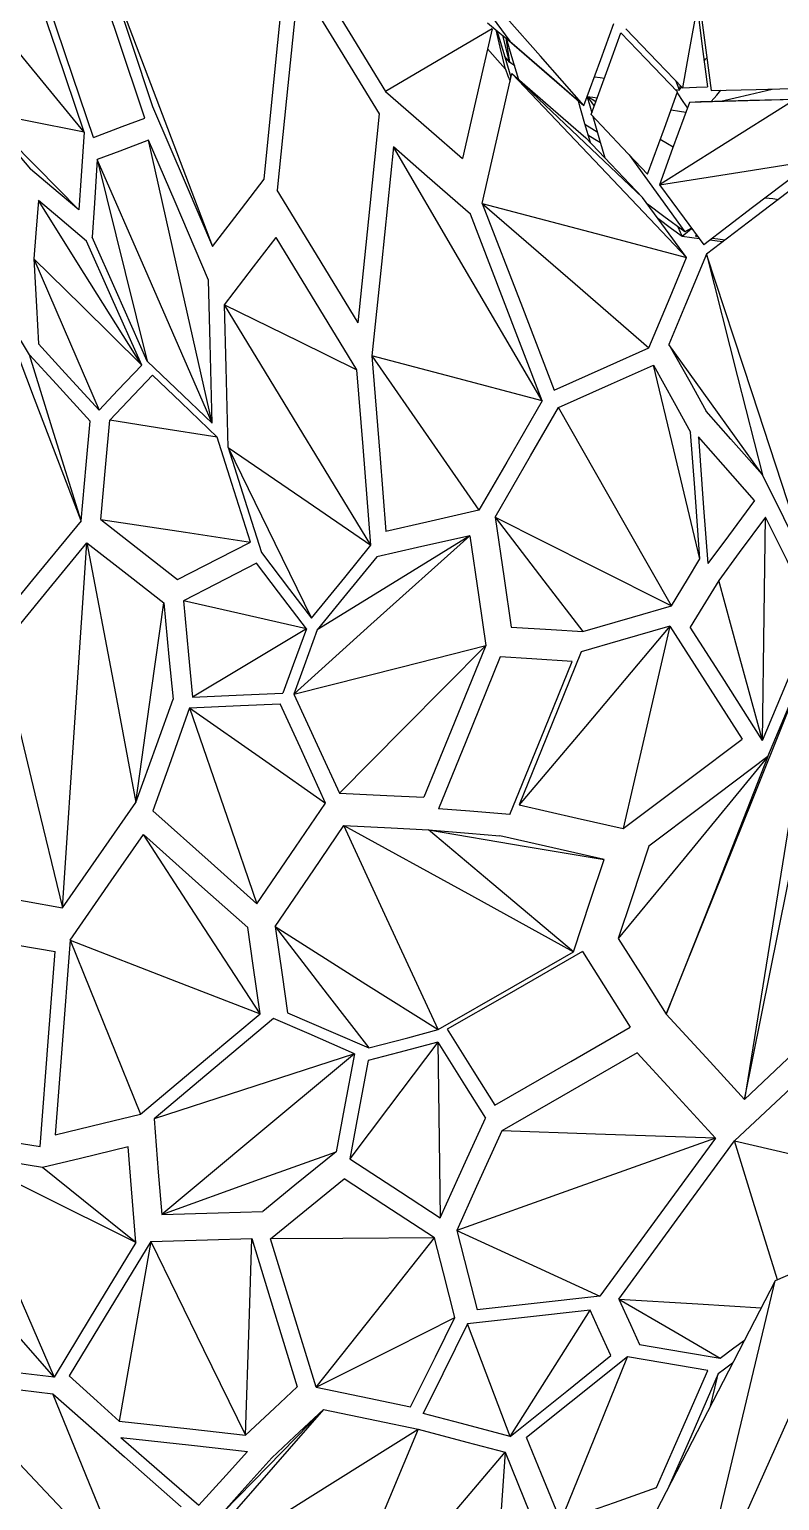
# Model space of a CAD drawing. Header units: millimetres. Extents: x -473 to 157, y -330 to 331.
# Drawn here: x -269.7 to -224.1, y -104.3 to -15 of the extents above; entities that cross this region are included whole.
import ezdxf

# ---------------------------------------------------------------- set-up
doc = ezdxf.new("R2010")
doc.units = ezdxf.units.MM

msp = doc.modelspace()

# ---------------------------------------------------------------- linework, layer by layer
at = {"color": 7, "linetype": 'Continuous', "flags": 128}
for points in [[(-248.853, -4.313), (-244.191, -10.682), (-240.529, -15.684)], [(-252.994, -10.702), (-250.238, -15.2), (-248.069, -18.74)], [(-262.699, -20.358), (-264.361, -15.407), (-265.672, -11.502)], [(-265.195, -10.791), (-263.53, -15.756), (-262.226, -19.644)], [(-265.195, -10.791), (-261.483, -20.545), (-258.587, -28.153)], [(-255.457, -24.064), (-254.733, -16.968), (-254.163, -11.382)], [(-266.388, -21.218), (-268.067, -16.238), (-269.392, -12.31)], [(-253.356, -12.064), (-254.082, -19.169), (-254.652, -24.743)], [(-248.432, -20.103), (-251.191, -15.598), (-253.356, -12.064)], [(-265.819, -21.541), (-267.496, -16.567), (-268.818, -12.644)], [(-266.388, -21.218), (-269.893, -16.938), (-272.667, -13.551)], [(-236.021, -19.584), (-238.664, -16.594), (-240.708, -14.281)], [(-229.155, -13.585), (-229.648, -16.353), (-230.034, -18.525)], [(-229.155, -13.585), (-228.794, -16.309), (-228.51, -18.454)], [(-228.947, -13.804), (-228.585, -16.53), (-228.3, -18.677)], [(-241.602, -14.946), (-245.219, -17.068), (-248.069, -18.74)], [(-241.602, -14.946), (-242.606, -19.347), (-243.397, -22.816)], [(-241.883, -14.562), (-241.126, -15.19), (-240.529, -15.684)], [(-240.795, -17.378), (-241.107, -16.055), (-241.356, -14.999)], [(-241.315, -15.033), (-240.835, -16.632), (-240.461, -17.881)], [(-236.021, -19.584), (-235.002, -16.803), (-234.202, -14.621)], [(-235.591, -20.146), (-234.572, -17.365), (-233.772, -15.182)], [(-230.334, -18.771), (-232.263, -16.757), (-233.772, -15.182)], [(-233.474, -14.937), (-231.552, -16.942), (-230.034, -18.525)], [(-240.548, -16.959), (-240.77, -16.052), (-240.945, -15.339)], [(-240.762, -15.491), (-240.642, -16.313), (-240.548, -16.959)], [(-240.733, -15.515), (-238.107, -17.782), (-236.021, -19.584)], [(-239.973, -18.038), (-240.394, -16.632), (-240.726, -15.521)], [(-240.529, -15.684), (-238.003, -17.869), (-236.021, -19.584)], [(-241.877, -16.149), (-241.27, -16.839), (-240.795, -17.378)], [(-240.548, -16.959), (-240.713, -16.761), (-240.843, -16.605)], [(-240.229, -17.183), (-240.407, -17.057), (-240.548, -16.959)], [(-228.718, -16.881), (-228.631, -16.779), (-228.563, -16.699)], [(-242.202, -25.539), (-241.197, -21.12), (-240.41, -17.659)], [(-240.795, -17.378), (-240.637, -17.785), (-240.512, -18.106)], [(-229.787, -28.826), (-235.769, -22.538), (-240.41, -17.659)], [(-240.41, -17.659), (-235.97, -21.866), (-232.468, -25.185)], [(-240.41, -17.659), (-237.884, -19.844), (-235.901, -21.559)], [(-235.384, -17.845), (-235.047, -17.899), (-234.783, -17.941)], [(-248.069, -18.74), (-245.453, -21.022), (-243.397, -22.816)], [(-230.469, -18.63), (-230.34, -18.65), (-230.239, -18.667)], [(-230.435, -18.107), (-230.325, -18.421), (-230.239, -18.667)], [(-230.239, -18.667), (-230.19, -18.519), (-230.151, -18.403)], [(-230.239, -18.667), (-230.149, -18.561), (-230.079, -18.479)], [(-230.034, -18.525), (-229.182, -18.486), (-228.51, -18.454)], [(-228.3, -18.677), (-225.568, -18.614), (-223.412, -18.564)], [(-228.286, -19.35), (-227.958, -18.966), (-227.699, -18.663)], [(-227.707, -19.333), (-225.956, -18.917), (-224.58, -18.591)], [(-262.226, -19.644), (-260.185, -24.417), (-258.587, -28.153)], [(-236.401, -19.255), (-235.98, -20.696), (-235.651, -21.822)], [(-235.83, -19.062), (-235.672, -19.605), (-235.548, -20.03)], [(-235.826, -19.052), (-235.59, -19.38), (-235.404, -19.637)], [(-235.823, -19.045), (-235.53, -19.217), (-235.3, -19.352)], [(-235.821, -19.04), (-235.485, -19.093), (-235.22, -19.135)], [(-232.158, -23.763), (-231.136, -20.966), (-230.334, -18.771)], [(-223.192, -19.231), (-227.824, -22.14), (-231.44, -24.411)], [(-229.613, -19.41), (-230.636, -22.209), (-231.44, -24.411)], [(-230.352, -18.822), (-230.01, -19.347), (-229.741, -19.759)], [(-223.192, -19.231), (-226.799, -19.331), (-229.613, -19.41)], [(-228.085, -19.341), (-228.942, -19.38), (-229.613, -19.41)], [(-223.192, -19.231), (-225.937, -19.293), (-228.085, -19.341)], [(-266.388, -21.218), (-269.849, -20.53), (-272.594, -19.984)], [(-272.593, -19.984), (-269.283, -23.325), (-266.698, -25.934)], [(-272.593, -19.984), (-270.935, -21.928), (-269.632, -23.454)], [(-265.819, -21.541), (-264.068, -20.877), (-262.699, -20.358)], [(-249.737, -32.789), (-249.006, -25.69), (-248.432, -20.103)], [(-235.591, -20.146), (-233.673, -22.167), (-232.158, -23.763)], [(-235.481, -20.262), (-235.07, -21.672), (-234.75, -22.775)], [(-230.729, -19.852), (-230.224, -19.933), (-229.827, -19.996)], [(-266.388, -21.218), (-266.561, -23.856), (-266.698, -25.934)], [(-235.97, -20.732), (-235.544, -20.989), (-235.21, -21.191)], [(-235.781, -21.377), (-235.356, -21.633), (-235.023, -21.834)], [(-262.466, -21.693), (-264.208, -22.357), (-265.584, -22.882)], [(-258.606, -38.885), (-260.765, -29.271), (-262.466, -21.693)], [(-258.825, -30.197), (-260.86, -25.443), (-262.466, -21.693)], [(-247.594, -22.108), (-248.327, -29.22), (-248.901, -34.799)], [(-238.555, -37.538), (-243.634, -28.868), (-247.594, -22.108)], [(-242.919, -26.188), (-245.538, -23.902), (-247.594, -22.108)], [(-232.468, -25.185), (-234.395, -23.15), (-235.901, -21.559)], [(-231.384, -21.646), (-230.944, -21.904), (-230.598, -22.107)], [(-265.584, -22.882), (-265.756, -25.519), (-265.891, -27.596)], [(-258.606, -38.885), (-262.499, -29.957), (-265.584, -22.882)], [(-265.584, -22.882), (-263.881, -29.742), (-262.546, -35.121)], [(-233.275, -22.586), (-231.375, -25.219), (-229.895, -27.269)], [(-231.44, -24.411), (-226.171, -23.573), (-221.981, -22.906)], [(-221.981, -22.906), (-225.775, -25.791), (-228.747, -28.05)], [(-266.698, -25.934), (-268.337, -24.549), (-269.632, -23.454)], [(-258.587, -28.153), (-256.833, -25.862), (-255.457, -24.064)], [(-221.797, -23.465), (-225.597, -26.352), (-228.572, -28.613)], [(-249.737, -32.789), (-252.491, -28.28), (-254.652, -24.743)], [(-231.44, -24.411), (-229.938, -26.441), (-228.747, -28.05)], [(-269.161, -25.36), (-269.318, -27.338), (-269.442, -28.896)], [(-262.88, -35.362), (-266.381, -29.787), (-269.161, -25.36)], [(-266.231, -27.828), (-267.868, -26.45), (-269.161, -25.36)], [(-242.202, -25.539), (-239.764, -31.869), (-237.836, -36.879)], [(-242.202, -25.539), (-236.561, -30.423), (-232.072, -34.309)], [(-242.202, -25.539), (-235.278, -27.372), (-229.787, -28.826)], [(-229.787, -28.826), (-231.294, -26.779), (-232.468, -25.185)], [(-229.895, -27.269), (-231.169, -26.328), (-232.172, -25.587)], [(-224.987, -25.191), (-224.549, -25.249), (-224.205, -25.295)], [(-238.555, -37.538), (-241.006, -31.162), (-242.919, -26.188)], [(-231.543, -26.441), (-230.71, -27.056), (-230.056, -27.539)], [(-262.546, -35.121), (-264.415, -30.915), (-265.891, -27.596)], [(-257.848, -31.693), (-256.096, -29.401), (-254.721, -27.602)], [(-249.809, -35.649), (-252.562, -31.139), (-254.721, -27.602)], [(-230.322, -26.953), (-230.173, -27.281), (-230.056, -27.539)], [(-230.056, -27.539), (-229.734, -27.269), (-229.482, -27.057)], [(-230.056, -27.539), (-229.479, -27.614), (-229.026, -27.673)], [(-229.497, -27.037), (-229.72, -27.167), (-229.895, -27.269)], [(-229.167, -27.482), (-229.218, -27.512), (-229.257, -27.535)], [(-229.115, -27.553), (-229.195, -27.543), (-229.257, -27.535)], [(-227.46, -27.768), (-227.898, -27.711), (-228.243, -27.666)], [(-262.88, -35.362), (-264.753, -31.151), (-266.231, -27.828)], [(-228.364, -27.759), (-227.926, -27.816), (-227.582, -27.861)], [(-262.88, -35.362), (-266.533, -31.762), (-269.442, -28.896)], [(-269.442, -28.896), (-267.218, -34.06), (-265.48, -38.096)], [(-269.442, -28.896), (-269.28, -31.792), (-269.151, -34.072)], [(-232.072, -34.309), (-230.791, -31.234), (-229.787, -28.826)], [(-228.572, -28.613), (-229.851, -31.686), (-230.859, -34.108)], [(-222.21, -47.993), (-225.802, -37.053), (-228.572, -28.613)], [(-228.572, -28.613), (-226.686, -36.073), (-225.181, -42.023)], [(-258.606, -38.885), (-258.729, -34.019), (-258.825, -30.197)], [(-266.567, -44.812), (-269.393, -37.409), (-271.625, -31.562)], [(-269.696, -34.745), (-270.775, -32.964), (-271.625, -31.562)], [(-257.63, -40.373), (-257.752, -35.511), (-257.848, -31.693)], [(-248.959, -46.297), (-253.941, -38.113), (-257.848, -31.693)], [(-257.848, -31.693), (-253.347, -33.908), (-249.809, -35.649)], [(-266.567, -44.812), (-268.317, -39.182), (-269.696, -34.745)], [(-266.014, -38.77), (-268.069, -36.524), (-269.696, -34.745)], [(-265.48, -38.096), (-267.529, -35.85), (-269.151, -34.072)], [(-238.555, -37.538), (-244.373, -35.998), (-248.901, -34.799)], [(-248.901, -34.799), (-245.277, -40.026), (-242.4, -44.174)], [(-248.901, -34.799), (-248.425, -40.765), (-248.05, -45.459)], [(-237.836, -36.879), (-234.616, -35.443), (-232.072, -34.309)], [(-225.181, -42.023), (-228.377, -37.568), (-230.859, -34.108)], [(-230.859, -34.108), (-229.598, -36.366), (-228.599, -38.155)], [(-262.88, -35.362), (-264.331, -36.887), (-265.48, -38.096)], [(-258.606, -38.885), (-260.806, -36.783), (-262.546, -35.121)], [(-248.959, -46.297), (-249.435, -40.33), (-249.809, -35.649)], [(-237.574, -37.943), (-234.347, -36.507), (-231.796, -35.373)], [(-228.977, -47.136), (-230.564, -40.516), (-231.796, -35.373)], [(-231.796, -35.373), (-230.54, -37.637), (-229.545, -39.43)], [(-264.824, -38.712), (-263.368, -37.175), (-262.233, -35.976)], [(-258.296, -39.734), (-260.494, -37.636), (-262.233, -35.976)], [(-238.555, -37.538), (-240.707, -41.253), (-242.4, -44.174)], [(-241.424, -44.591), (-239.267, -40.867), (-237.574, -37.943)], [(-230.699, -49.976), (-234.577, -43.189), (-237.574, -37.943)], [(-225.181, -42.023), (-227.098, -39.854), (-228.599, -38.155)], [(-266.567, -44.812), (-266.257, -41.422), (-266.014, -38.77)], [(-265.369, -44.736), (-265.063, -41.356), (-264.824, -38.712)], [(-258.296, -39.734), (-261.928, -39.165), (-264.824, -38.712)], [(-256.283, -46.116), (-257.41, -42.544), (-258.296, -39.734)], [(-228.977, -47.136), (-229.295, -42.815), (-229.545, -39.43)], [(-225.654, -43.583), (-227.571, -41.411), (-229.072, -39.709)], [(-229.072, -39.709), (-228.753, -44.022), (-228.502, -47.42)], [(-257.63, -40.373), (-256.503, -43.946), (-255.619, -46.749)], [(-257.63, -40.373), (-254.801, -46.179), (-252.581, -50.737)], [(-257.63, -40.373), (-252.777, -43.689), (-248.959, -46.297)], [(-222.21, -47.993), (-223.876, -44.644), (-225.181, -42.023)], [(-225.654, -43.583), (-227.249, -45.732), (-228.502, -47.42)], [(-226.268, -79.958), (-222.146, -59.471), (-218.922, -43.452)], [(-242.4, -44.174), (-245.576, -44.896), (-248.05, -45.459)], [(-241.424, -44.591), (-240.878, -48.325), (-240.447, -51.27)], [(-241.424, -44.591), (-238.45, -48.466), (-236.086, -51.545)], [(-241.424, -44.591), (-235.459, -47.586), (-230.699, -49.976)], [(-224.987, -44.597), (-226.584, -46.747), (-227.837, -48.436)], [(-225.17, -58.155), (-225.068, -50.548), (-224.987, -44.597)], [(-222.013, -50.583), (-223.681, -47.226), (-224.987, -44.597)], [(-266.567, -44.812), (-269.52, -48.402), (-271.862, -51.248)], [(-265.369, -44.736), (-262.755, -46.79), (-260.72, -48.389)], [(-265.369, -44.736), (-260.235, -45.516), (-256.283, -46.116)], [(-271.505, -52.596), (-268.53, -48.97), (-266.213, -46.147)], [(-267.696, -68.323), (-266.862, -55.85), (-266.213, -46.147)], [(-266.213, -46.147), (-264.546, -54.981), (-263.236, -61.925)], [(-266.213, -46.147), (-263.587, -48.2), (-261.542, -49.797)], [(-260.72, -48.389), (-258.223, -47.11), (-256.283, -46.116)], [(-242.959, -45.724), (-248.963, -51.124), (-253.651, -55.339)], [(-252.58, -50.737), (-250.555, -48.253), (-248.959, -46.297)], [(-242.959, -45.724), (-248.174, -48.939), (-252.228, -51.438)], [(-242.959, -45.724), (-246.132, -46.439), (-248.603, -46.995)], [(-242.959, -45.724), (-242.417, -49.453), (-241.99, -52.395)], [(-255.619, -46.749), (-253.918, -48.982), (-252.581, -50.737)], [(-248.603, -46.995), (-250.635, -49.485), (-252.228, -51.438)], [(-230.699, -49.976), (-229.735, -48.386), (-228.977, -47.136)], [(-255.922, -47.394), (-258.392, -48.668), (-260.354, -49.68)], [(-252.882, -51.384), (-254.585, -49.149), (-255.922, -47.394)], [(-227.837, -48.436), (-228.803, -50.028), (-229.561, -51.279)], [(-225.17, -58.155), (-226.667, -52.701), (-227.837, -48.436)], [(-263.236, -61.925), (-262.283, -55.103), (-261.542, -49.797)], [(-261.542, -49.797), (-261.229, -53.075), (-260.983, -55.656)], [(-252.882, -51.384), (-257.047, -50.434), (-260.354, -49.68)], [(-260.354, -49.68), (-260.041, -52.947), (-259.794, -55.519)], [(-236.086, -51.545), (-233.075, -50.668), (-230.699, -49.976)], [(-225.17, -58.155), (-223.401, -53.913), (-222.013, -50.583)], [(-252.882, -51.384), (-256.732, -53.687), (-259.794, -55.519)], [(-252.882, -51.384), (-253.679, -53.563), (-254.307, -55.283)], [(-252.228, -51.438), (-253.023, -53.619), (-253.651, -55.339)], [(-240.447, -51.27), (-238.012, -51.423), (-236.086, -51.545)], [(-230.799, -51.208), (-235.938, -57.301), (-239.966, -62.075)], [(-230.799, -51.208), (-233.823, -52.086), (-236.188, -52.772)], [(-230.799, -51.208), (-232.386, -58.084), (-233.637, -63.506)], [(-231.022, -74.784), (-225.79, -61.767), (-221.69, -51.564)], [(-230.799, -51.208), (-228.351, -55.048), (-226.417, -58.08)], [(-225.17, -58.155), (-227.634, -54.296), (-229.561, -51.279)], [(-221.689, -51.564), (-224.246, -67.415), (-226.268, -79.958)], [(-224.848, -59.142), (-223.079, -54.896), (-221.69, -51.564)], [(-271.505, -52.596), (-269.373, -61.4), (-267.696, -68.323)], [(-253.65, -55.339), (-247.151, -53.698), (-241.99, -52.395)], [(-241.99, -52.395), (-246.97, -57.414), (-250.877, -61.352)], [(-241.99, -52.395), (-244.089, -57.551), (-245.742, -61.609)], [(-241.102, -53.074), (-243.204, -58.239), (-244.859, -62.304)], [(-236.748, -53.361), (-239.194, -53.2), (-241.102, -53.074)], [(-240.523, -62.658), (-238.408, -57.448), (-236.748, -53.361)], [(-236.188, -52.772), (-238.302, -57.977), (-239.966, -62.075)], [(-259.794, -55.519), (-256.711, -55.387), (-254.307, -55.283)], [(-253.65, -55.339), (-252.104, -58.693), (-250.877, -61.352)], [(-263.236, -61.925), (-261.97, -58.401), (-260.983, -55.656)], [(-259.974, -56.179), (-261.224, -59.671), (-262.214, -62.437)], [(-259.974, -56.179), (-256.886, -56.043), (-254.48, -55.937)], [(-259.974, -56.179), (-257.694, -62.821), (-255.89, -68.08)], [(-259.974, -56.179), (-255.35, -59.414), (-251.713, -61.958)], [(-251.713, -61.958), (-253.269, -58.573), (-254.48, -55.937)], [(-233.637, -63.506), (-229.597, -60.469), (-226.417, -58.08)], [(-224.848, -59.142), (-229.938, -65.323), (-233.936, -70.178)], [(-224.848, -59.142), (-228.9, -62.185), (-232.079, -64.573)], [(-224.848, -59.142), (-228.303, -67.896), (-231.022, -74.784)], [(-250.877, -61.352), (-248.006, -61.496), (-245.742, -61.609)], [(-267.696, -68.323), (-265.188, -64.724), (-263.236, -61.925)], [(-262.213, -62.437), (-258.671, -65.598), (-255.89, -68.08)], [(-255.89, -68.08), (-253.544, -64.642), (-251.713, -61.958)], [(-240.523, -62.658), (-242.959, -62.459), (-244.859, -62.304)], [(-239.966, -62.075), (-236.431, -62.874), (-233.637, -63.506)], [(-254.786, -69.464), (-252.439, -66.013), (-250.608, -63.32)], [(-244.875, -75.72), (-248.11, -68.723), (-250.608, -63.32)], [(-250.608, -63.32), (-242.857, -67.582), (-236.658, -70.991)], [(-250.608, -63.32), (-247.728, -63.468), (-245.458, -63.585)], [(-267.237, -70.286), (-264.733, -66.679), (-262.784, -63.872)], [(-255.698, -74.758), (-259.677, -68.645), (-262.784, -63.872)], [(-262.784, -63.872), (-259.236, -67.038), (-256.449, -69.524)], [(-236.658, -70.991), (-241.617, -66.817), (-245.458, -63.585)], [(-245.458, -63.585), (-239.525, -64.59), (-234.8, -65.391)], [(-245.458, -63.585), (-243.038, -63.788), (-241.123, -63.948)], [(-234.8, -65.391), (-238.351, -64.581), (-241.123, -63.948)], [(-232.079, -64.573), (-233.118, -67.71), (-233.936, -70.178)], [(-236.658, -70.991), (-235.617, -67.853), (-234.8, -65.391)], [(-272.821, -67.408), (-269.945, -67.922), (-267.696, -68.323)], [(-255.698, -74.758), (-256.12, -71.818), (-256.449, -69.524)], [(-254.786, -69.464), (-254.36, -72.388), (-254.024, -74.7)], [(-254.786, -69.464), (-251.611, -73.57), (-249.09, -76.83)], [(-254.786, -69.464), (-249.262, -72.951), (-244.875, -75.72)], [(-273.285, -70.081), (-270.405, -70.588), (-268.153, -70.983)], [(-267.237, -70.286), (-267.741, -76.891), (-268.139, -82.105)], [(-267.237, -70.286), (-264.839, -76.197), (-262.951, -80.849)], [(-267.237, -70.286), (-260.766, -72.794), (-255.698, -74.758)], [(-233.936, -70.178), (-232.305, -72.755), (-231.022, -74.784)], [(-269.06, -82.823), (-268.551, -76.179), (-268.153, -70.983)], [(-244.875, -75.72), (-240.274, -73.072), (-236.658, -70.991)], [(-236.112, -70.971), (-240.715, -73.62), (-244.33, -75.701)], [(-236.112, -70.971), (-234.486, -73.546), (-233.205, -75.574)], [(-226.268, -79.958), (-222.519, -76.429), (-219.549, -73.633)], [(-262.951, -80.849), (-258.88, -77.431), (-255.698, -74.758)], [(-254.883, -75.05), (-258.935, -78.455), (-262.136, -81.145)], [(-249.952, -77.182), (-252.718, -75.986), (-254.883, -75.05)], [(-254.024, -74.7), (-251.266, -75.891), (-249.09, -76.83)], [(-231.022, -74.784), (-228.365, -77.676), (-226.268, -79.958)], [(-249.09, -76.83), (-246.729, -76.209), (-244.875, -75.72)], [(-244.33, -75.701), (-242.713, -78.281), (-241.44, -80.311)], [(-241.44, -80.311), (-236.829, -77.659), (-233.205, -75.574)], [(-244.903, -76.49), (-247.891, -80.445), (-250.249, -83.566)], [(-244.903, -76.49), (-247.266, -77.113), (-249.122, -77.601)], [(-244.903, -76.49), (-244.818, -82.444), (-244.751, -87.15)], [(-244.903, -76.49), (-243.285, -79.073), (-242.011, -81.105)], [(-226.876, -82.482), (-223.128, -78.963), (-220.158, -76.174)], [(-249.952, -77.182), (-256.771, -79.4), (-262.136, -81.145)], [(-249.952, -77.182), (-256.496, -82.629), (-261.673, -86.939)], [(-249.952, -77.182), (-250.584, -80.511), (-251.082, -83.14)], [(-249.122, -77.601), (-249.752, -80.935), (-250.249, -83.566)], [(-232.781, -77.131), (-237.395, -79.785), (-241.02, -81.87)], [(-228.038, -82.314), (-230.699, -79.406), (-232.781, -77.131)], [(-268.139, -82.105), (-265.23, -81.401), (-262.951, -80.849)], [(-262.136, -81.145), (-261.877, -84.382), (-261.673, -86.939)], [(-244.751, -87.15), (-243.214, -83.759), (-242.011, -81.105)], [(-274.221, -81.978), (-271.325, -82.452), (-269.06, -82.823)], [(-241.019, -81.87), (-242.548, -85.249), (-243.754, -87.916)], [(-228.038, -82.314), (-235.324, -82.065), (-241.02, -81.87)], [(-263.703, -82.838), (-266.612, -83.545), (-268.904, -84.102)], [(-263.248, -88.651), (-263.504, -85.388), (-263.703, -82.838)], [(-228.038, -82.314), (-236.842, -85.452), (-243.754, -87.916)], [(-228.038, -82.314), (-231.969, -87.681), (-235.063, -91.905)], [(-233.907, -92.084), (-229.967, -86.703), (-226.876, -82.482)], [(-226.876, -82.482), (-223.474, -83.267), (-220.732, -83.899)], [(-224.273, -90.923), (-225.745, -86.15), (-226.876, -82.482)], [(-263.248, -88.651), (-269.301, -85.637), (-274.068, -83.263)], [(-268.904, -84.102), (-271.789, -83.633), (-274.068, -83.263)], [(-274.068, -83.263), (-270.796, -90.841), (-268.212, -96.827)], [(-261.673, -86.939), (-255.737, -84.809), (-251.082, -83.14)], [(-251.082, -83.14), (-253.575, -85.169), (-255.536, -86.765)], [(-250.249, -83.566), (-247.172, -85.572), (-244.751, -87.15)], [(-263.248, -88.651), (-266.419, -86.1), (-268.904, -84.102)], [(-255.053, -88.417), (-252.554, -86.381), (-250.594, -84.783)], [(-245.092, -88.371), (-248.175, -86.361), (-250.594, -84.783)], [(-268.212, -96.827), (-273.494, -90.806), (-277.648, -86.071)], [(-261.673, -86.939), (-258.236, -86.842), (-255.536, -86.765)], [(-262.339, -88.583), (-258.897, -88.485), (-256.194, -88.408)], [(-256.574, -100.352), (-256.36, -93.629), (-256.194, -88.408)], [(-256.194, -88.408), (-254.654, -93.438), (-253.433, -97.425)], [(-245.092, -88.371), (-250.669, -88.397), (-255.053, -88.417)], [(-252.282, -97.435), (-253.84, -92.366), (-255.053, -88.417)], [(-252.282, -97.435), (-248.239, -92.339), (-245.092, -88.371)], [(-243.856, -93.21), (-244.548, -90.498), (-245.092, -88.371)], [(-243.754, -87.916), (-238.892, -90.147), (-235.063, -91.905)], [(-243.754, -87.916), (-243.062, -90.62), (-242.517, -92.749)], [(-263.248, -88.651), (-266.018, -93.213), (-268.212, -96.827)], [(-262.339, -88.583), (-265.105, -93.144), (-267.295, -96.756)], [(-262.339, -88.583), (-263.408, -94.668), (-264.257, -99.497)], [(-262.339, -88.583), (-259.126, -95.142), (-256.574, -100.352)], [(-229.625, -112.833), (-223.547, -99.252), (-218.731, -88.49)], [(-218.731, -88.49), (-221.939, -89.898), (-224.415, -90.985)], [(-224.415, -90.985), (-230.398, -102.576), (-235.088, -111.661)], [(-229.625, -112.833), (-226.695, -100.548), (-224.415, -90.985)], [(-235.063, -91.905), (-239.238, -92.377), (-242.517, -92.749)], [(-235.641, -92.754), (-239.819, -93.227), (-243.101, -93.598)], [(-240.508, -100.423), (-237.771, -96.111), (-235.641, -92.754)], [(-234.38, -95.518), (-235.088, -93.967), (-235.641, -92.754)], [(-233.907, -92.084), (-233.198, -93.627), (-232.639, -94.845)], [(-233.907, -92.084), (-230.48, -94.078), (-227.752, -95.666)], [(-233.907, -92.084), (-229.108, -92.377), (-225.255, -92.612)], [(-252.282, -97.435), (-247.549, -95.062), (-243.856, -93.21)], [(-246.549, -98.64), (-245.036, -95.589), (-243.856, -93.21)], [(-243.101, -93.598), (-244.602, -96.631), (-245.789, -99.032)], [(-240.508, -100.423), (-241.966, -96.585), (-243.101, -93.598)], [(-227.752, -95.666), (-226.923, -95.057), (-226.269, -94.576)], [(-240.508, -100.423), (-237.07, -97.671), (-234.38, -95.518)], [(-233.378, -95.587), (-236.803, -98.33), (-239.505, -100.495)], [(-237.42, -105.577), (-235.142, -99.948), (-233.378, -95.587)], [(-228.495, -96.415), (-231.24, -95.95), (-233.378, -95.587)], [(-232.639, -94.845), (-229.912, -95.303), (-227.752, -95.666)], [(-268.212, -96.827), (-272.012, -96.377), (-275.014, -96.022)], [(-231.616, -103.534), (-229.861, -99.53), (-228.495, -96.415)], [(-226.997, -95.987), (-227.484, -96.344), (-227.867, -96.624)], [(-275.091, -97.034), (-268.724, -103.768), (-263.679, -109.103)], [(-275.091, -97.034), (-271.269, -97.483), (-268.282, -97.834)], [(-267.295, -96.756), (-265.595, -98.29), (-264.257, -99.497)], [(-227.867, -96.624), (-229.538, -100.447), (-230.865, -103.479)], [(-228.342, -98.592), (-228.075, -97.488), (-227.867, -96.624)], [(-263.679, -109.103), (-266.272, -102.754), (-268.282, -97.834)], [(-268.282, -97.834), (-263.934, -101.673), (-260.494, -104.71)], [(-256.574, -100.352), (-254.813, -98.711), (-253.433, -97.425)], [(-252.282, -97.435), (-249.072, -98.11), (-246.549, -98.64)], [(-251.842, -98.788), (-256.988, -104.693), (-261.086, -109.394)], [(-251.842, -98.788), (-255.234, -102.256), (-257.918, -104.998)], [(-251.842, -98.788), (-253.599, -100.43), (-254.983, -101.723)], [(-251.842, -98.788), (-248.627, -99.464), (-246.1, -99.995)], [(-240.508, -100.423), (-243.468, -99.643), (-245.789, -99.032)], [(-264.256, -99.497), (-259.956, -99.976), (-256.574, -100.352)], [(-261.086, -109.394), (-252.646, -104.101), (-246.1, -99.995)], [(-246.099, -99.995), (-249.579, -108.338), (-252.376, -115.043)], [(-246.099, -99.995), (-243.14, -100.776), (-240.811, -101.39)], [(-264.16, -100.485), (-261.505, -102.792), (-259.408, -104.613)], [(-264.16, -100.485), (-259.855, -100.965), (-256.469, -101.341)], [(-237.42, -105.577), (-238.593, -102.718), (-239.505, -100.495)], [(-259.408, -104.613), (-257.76, -102.778), (-256.469, -101.341)], [(-254.983, -101.723), (-256.624, -103.554), (-257.918, -104.998)], [(-252.375, -115.043), (-245.84, -107.327), (-240.811, -101.39)], [(-240.811, -101.39), (-241.297, -108.379), (-241.687, -113.99)], [(-240.811, -101.39), (-239.655, -104.231), (-238.738, -106.486)], [(-237.42, -105.577), (-234.175, -104.435), (-231.616, -103.534)]]:
    msp.add_lwpolyline(points, dxfattribs=at)

doc.saveas('drawing.dxf')
